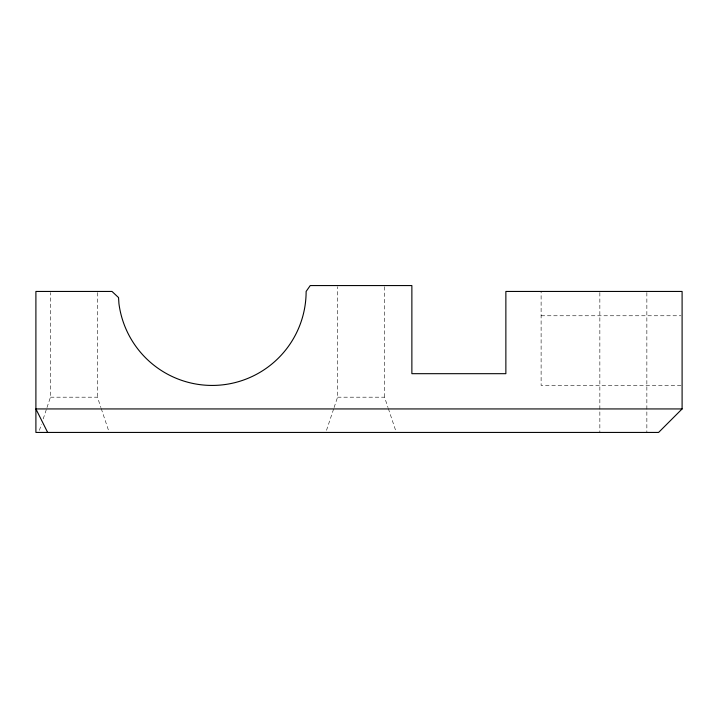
<?xml version="1.0" encoding="UTF-8"?>
<svg xmlns="http://www.w3.org/2000/svg" width="718" height="718" viewBox="0 0 718 718"><rect width="100%" height="100%" fill="white"/><g stroke="black" fill="none" stroke-linecap="round" stroke-linejoin="round"><path stroke-width="0.54" stroke-dasharray="3.59 2.69" d="M39.391 430.36L41.465 424.141M43.197 418.953L46.652 408.587M46.993 407.555L50.448 397.189L50.448 292.558M326.493 430.36L333.753 408.587M334.094 407.555L337.55 397.189L337.55 286.688M541.112 315.767L680.978 315.767M680.978 385.431L541.112 385.431L541.112 291.445M50.448 397.189L97.451 397.189L100.906 407.555M337.55 397.189L384.543 397.189L387.998 407.555M388.348 408.587L395.609 430.36M101.247 408.587L108.508 430.36M646.855 292.558L646.855 432.433M599.853 292.558L599.853 432.433M384.543 286.688L384.543 397.189M97.451 292.558L97.451 397.189"/><path stroke-width="1.08" d="M682.1 408.937L658.603 432.433L35.9 432.433L35.9 291.445L111.999 291.445L118.542 297.575L118.946 303.714A93.995 93.995 0 0 0 218.281 385.234A93.995 93.995 0 0 0 306.128 291.445L310.23 285.567L411.872 285.567L411.872 373.683L505.867 373.683L505.867 291.445L682.1 291.445L682.1 408.937L35.9 408.937L47.648 432.433"/></g></svg>
